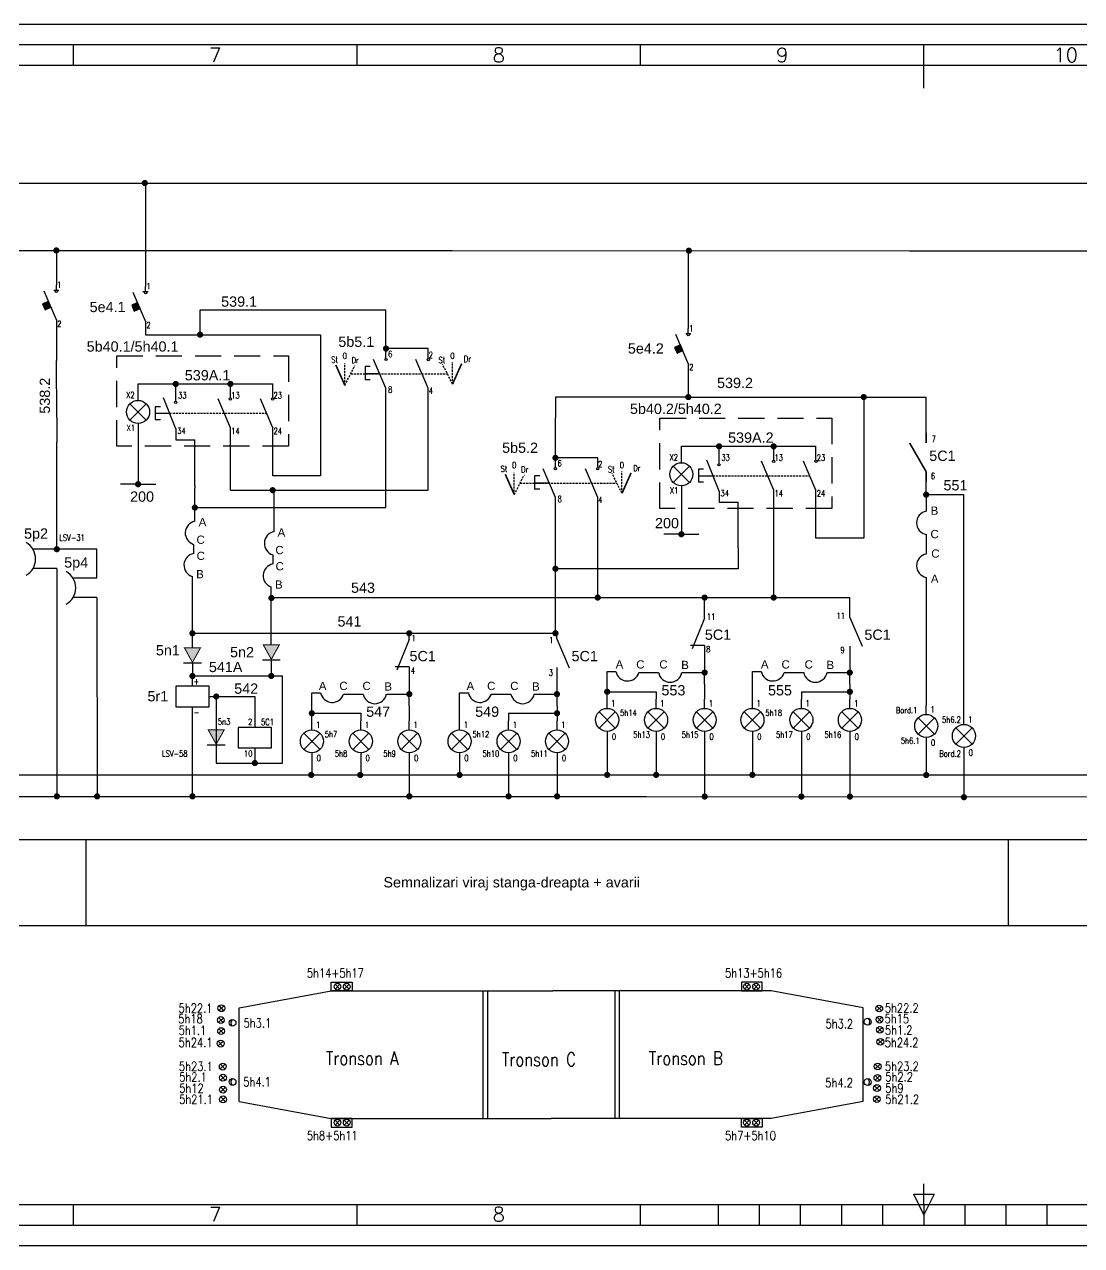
# Model space of a CAD drawing. Header units: millimetres. Extents: x 2747 to 4008, y 1465 to 1762.
# Drawn here: x 3158.7 to 3415.8, y 1465 to 1762 of the extents above; entities that cross this region are included whole.
import ezdxf
from ezdxf.enums import TextEntityAlignment as Align

# ---------------------------------------------------------------- set-up
doc = ezdxf.new("R2010")
doc.units = ezdxf.units.MM
doc.linetypes.add('DASHED', pattern=[0.75, 0.5, -0.25])
doc.linetypes.add('DASHED2', pattern=[9.525, 6.35, -3.175])
doc.styles.add('ISO', font='SIMPLEX.shx')
doc.styles.add('ROMANS', font='ROMANS.shx', dxfattribs={"width": 0.8})
doc.styles.get("Standard").update_dxf_attribs({"font": 'arial.ttf'})

# ---------------------------------------------------------------- blocks, each defined once
blk = doc.blocks.new('6a4')
at = {"color": 70}
for p, q in [((-837.34, 287), (-837.34, 292)), ((-768.39, 287), (-768.39, 292)), ((-699.45, 287), (-699.45, 292)), ((-630.5, 281.53), (-630.5, 292)), ((-630.5, 10), (-630.5, 15)), ((-630.5, 7.5), (-633, 12.5)), ((-633, 12.5), (-628, 12.5)), ((-628, 12.5), (-630.5, 7.5)), ((-837.34, 5), (-837.34, 10)), ((-768.39, 5), (-768.39, 10)), ((-699.45, 5), (-699.45, 10)), ((-680.5, 5), (-680.5, 10)), ((-670.5, 5), (-670.5, 10)), ((-660.5, 5), (-660.5, 10)), ((-650.5, 5), (-650.5, 10)), ((-640.5, 5), (-640.5, 10)), ((-630.5, 10), (-630.5, 5)), ((-620.5, 5), (-620.5, 10)), ((-610.5, 5), (-610.5, 10)), ((-600.5, 5), (-600.5, 10))]:
    blk.add_line(p, q, dxfattribs=at)
at = {"color": 240}
for points in [[(0, 0), (0, 297), (-1261, 297), (-1261, 0)], [(-5, 5), (-5, 292), (-1256, 292), (-1256, 5)]]:
    blk.add_lwpolyline(points, close=True, dxfattribs=at)
at = {"color": 70}
blk.add_lwpolyline([(-1251, 287), (-1251, 10), (-10, 10), (-10, 287)], close=True, dxfattribs=at)
at = {"color": 50, "style": 'ISO'}
for s, p in [('7', (-802.86, 289.59)), ('8', (-733.92, 289.59)), ('9', (-664.98, 289.59)), ('10', (-596.03, 289.59)), ('7', (-802.86, 7.59)), ('8', (-733.92, 7.59))]:
    blk.add_text(s, height=3.5, dxfattribs=at).set_placement(p, align=Align.MIDDLE)

msp = doc.modelspace()

# ---------------------------------------------------------------- linework, layer by layer
at = {"color": 240}
msp.add_line((3415.13, 1761.99), (3205.13, 1761.99), dxfattribs=at)
at = {"color": 1}
for p, q in [((3083.02, 1723.41), (3401.69, 1723.41)), ((3188.19, 1723.41), (3188.19, 1698.29)), ((3401.69, 1723.41), (3726.04, 1723.41)), ((3082.9, 1707.02), (3188.19, 1707.02)), ((3166.51, 1707.02), (3166.51, 1698.61)), ((3188.19, 1707.02), (3262.75, 1706.98)), ((3262.75, 1706.98), (3373.96, 1706.92)), ((3320.2, 1706.6), (3320.2, 1688.04)), ((3373.96, 1706.92), (3409.8, 1706.92)), ((3409.8, 1706.92), (3552.84, 1706.92)), ((3166.51, 1690.11), (3163.51, 1697.11)), ((3165.88, 1697.36), (3167.14, 1697.36)), ((3166.51, 1697.36), (3166.51, 1698.61)), ((3188.19, 1689.79), (3185.19, 1696.79)), ((3187.56, 1697.04), (3188.82, 1697.04)), ((3188.19, 1697.04), (3188.19, 1698.29)), ((3166.51, 1690.11), (3166.51, 1688.61)), ((3201.44, 1692.57), (3234.1, 1692.57)), ((3201.44, 1686.53), (3201.44, 1692.57)), ((3234.1, 1692.57), (3246.67, 1692.57)), ((3246.67, 1680.76), (3246.67, 1692.57)), ((3166.51, 1688.61), (3166.51, 1680.25)), ((3188.19, 1689.79), (3188.19, 1686.53)), ((3320.2, 1686.79), (3320.2, 1688.04)), ((3188.19, 1686.53), (3201.44, 1686.53)), ((3201.44, 1686.53), (3230.74, 1686.53)), ((3230.74, 1686.53), (3230.74, 1652.18)), ((3320.2, 1679.54), (3317.2, 1686.54)), ((3319.57, 1686.79), (3320.83, 1686.79)), ((3256.95, 1683.16), (3246.67, 1683.16)), ((3256.95, 1680.76), (3256.95, 1683.16)), ((3166.62, 1666.31), (3166.51, 1680.25)), ((3242.86, 1678.76), (3241.61, 1678.76)), ((3241.61, 1678.76), (3241.61, 1675.53)), ((3246.67, 1673.51), (3243.67, 1680.51)), ((3256.95, 1673.51), (3253.95, 1680.51)), ((3320.2, 1679.54), (3320.2, 1671.36)), ((3245.17, 1677.01), (3241.61, 1677.01)), ((3242.86, 1675.53), (3241.61, 1675.53)), ((3186.38, 1674.55), (3219.11, 1674.55)), ((3186.38, 1670.55), (3186.38, 1674.55)), ((3195.54, 1672.16), (3195.54, 1674.55)), ((3195.54, 1670.32), (3195.54, 1672.16)), ((3208.83, 1671.16), (3208.83, 1674.55)), ((3219.11, 1671.16), (3219.11, 1674.55)), ((3246.67, 1672.01), (3246.67, 1673.51)), ((3246.67, 1644.48), (3246.67, 1672.29)), ((3256.95, 1672.01), (3256.95, 1673.51)), ((3256.95, 1648.71), (3256.95, 1672.29)), ((3188.36, 1665.77), (3184.4, 1669.73)), ((3188.36, 1669.73), (3184.4, 1665.77)), ((3195.54, 1663.66), (3192.54, 1671.16)), ((3208.83, 1663.91), (3205.83, 1670.91)), ((3219.11, 1663.91), (3216.11, 1670.91)), ((3287.92, 1671.36), (3287.88, 1666.3)), ((3320.2, 1671.36), (3287.92, 1671.36)), ((3320.2, 1671.36), (3333.58, 1671.36)), ((3333.58, 1671.36), (3362.88, 1671.36)), ((3362.88, 1671.36), (3362.88, 1637.01)), ((3362.88, 1671.36), (3378.06, 1671.36)), ((3378.06, 1665.19), (3378.06, 1671.36)), ((3166.62, 1666.31), (3166.62, 1660.4)), ((3166.62, 1666.31), (3166.62, 1666.31)), ((3191.79, 1669.02), (3190.54, 1669.02)), ((3190.54, 1669.02), (3190.54, 1665.79)), ((3190.54, 1667.41), (3194.04, 1667.41)), ((3287.88, 1654.19), (3287.88, 1666.3)), ((3186.38, 1664.95), (3186.38, 1662.75)), ((3191.79, 1665.79), (3190.54, 1665.79)), ((3195.54, 1663.66), (3195.54, 1662.16)), ((3208.83, 1662.41), (3208.83, 1663.91)), ((3219.11, 1662.41), (3219.11, 1663.91)), ((3378.06, 1662.69), (3378.06, 1665.19)), ((3166.62, 1634.35), (3166.62, 1660.4)), ((3186.38, 1662.75), (3186.38, 1650.17)), ((3195.54, 1662.16), (3195.54, 1660.94)), ((3195.54, 1660.94), (3200.19, 1660.94)), ((3200.19, 1649.87), (3200.19, 1660.94)), ((3208.83, 1648.71), (3208.83, 1662.69)), ((3219.11, 1652.18), (3219.11, 1662.69)), ((3318.51, 1659.38), (3351.24, 1659.38)), ((3318.51, 1655.39), (3318.51, 1659.38)), ((3327.67, 1657), (3327.67, 1659.38)), ((3340.96, 1655.99), (3340.96, 1659.38)), ((3351.24, 1655.99), (3351.24, 1659.38)), ((3298.16, 1656.58), (3287.88, 1656.58)), ((3298.16, 1654.19), (3298.16, 1656.58)), ((3320.49, 1654.57), (3316.53, 1650.61)), ((3320.49, 1650.61), (3316.53, 1654.57)), ((3327.67, 1648.5), (3324.67, 1656)), ((3327.67, 1655.16), (3327.67, 1657)), ((3340.96, 1648.74), (3337.96, 1655.74)), ((3351.24, 1648.74), (3348.24, 1655.74)), ((3230.74, 1652.18), (3219.11, 1652.18)), ((3284.07, 1652.18), (3282.82, 1652.18)), ((3282.82, 1652.18), (3282.82, 1648.96)), ((3287.88, 1646.94), (3284.88, 1653.94)), ((3298.16, 1646.94), (3295.16, 1653.94)), ((3323.93, 1653.85), (3322.68, 1653.85)), ((3322.68, 1653.85), (3322.68, 1650.63)), ((3322.68, 1652.24), (3326.18, 1652.24)), ((3186.38, 1650.17), (3182.1, 1650.17)), ((3186.38, 1650.17), (3190.66, 1650.17)), ((3200.19, 1649.87), (3200.19, 1649.18)), ((3200.19, 1641.14), (3200.19, 1649.18)), ((3208.83, 1648.71), (3256.95, 1648.71)), ((3219.11, 1648.71), (3219.48, 1648.71)), ((3219.43, 1648.52), (3219.43, 1638.59)), ((3286.38, 1650.44), (3282.82, 1650.44)), ((3284.07, 1648.96), (3282.82, 1648.96)), ((3318.51, 1649.79), (3318.51, 1647.59)), ((3323.93, 1650.63), (3322.68, 1650.63)), ((3327.67, 1648.5), (3327.67, 1647)), ((3340.96, 1647.24), (3340.96, 1648.74)), ((3351.24, 1647.24), (3351.24, 1648.74)), ((3378.06, 1648.19), (3378.06, 1650.69)), ((3287.88, 1645.44), (3287.88, 1646.94)), ((3287.88, 1613.92), (3287.88, 1645.44)), ((3298.16, 1645.44), (3298.16, 1646.94)), ((3298.16, 1622.59), (3298.16, 1646.02)), ((3318.51, 1647.59), (3318.51, 1637.62)), ((3327.67, 1647), (3327.67, 1645.77)), ((3327.67, 1645.77), (3332.32, 1645.77)), ((3332.32, 1634.7), (3332.32, 1645.77)), ((3340.96, 1622.59), (3340.96, 1647.53)), ((3351.24, 1637.01), (3351.24, 1647.52)), ((3378.06, 1648.19), (3378.06, 1643.61)), ((3378.06, 1647.63), (3387.23, 1647.63)), ((3387.23, 1597.6), (3387.23, 1647.63)), ((3200.19, 1644.48), (3246.67, 1644.48)), ((3318.51, 1637.99), (3314.23, 1638)), ((3318.51, 1637.99), (3322.79, 1638)), ((3362.88, 1637.01), (3351.24, 1637.01)), ((3378.06, 1637.94), (3378.06, 1633.19)), ((3166.62, 1634.35), (3160.83, 1634.35)), ((3176.38, 1634.35), (3166.24, 1634.35)), ((3176.38, 1627.31), (3176.38, 1634.35)), ((3199.88, 1635.54), (3199.88, 1633.3)), ((3332.32, 1634.7), (3332.32, 1629.6)), ((3219.13, 1632.99), (3219.13, 1630.75)), ((3166.62, 1629.64), (3160.83, 1629.64)), ((3166.62, 1629.64), (3166.63, 1574.25)), ((3199.59, 1610.42), (3199.59, 1627.7)), ((3332.32, 1629.6), (3287.88, 1629.6)), ((3176.38, 1627.31), (3170.6, 1627.31)), ((3218.78, 1611.15), (3218.78, 1625.17)), ((3378.06, 1627.51), (3378.06, 1596.38)), ((3176.38, 1622.59), (3170.6, 1622.59)), ((3176.38, 1622.59), (3176.4, 1574.25)), ((3219.17, 1622.59), (3359.48, 1622.59)), ((3324.16, 1617.62), (3324.16, 1622.59)), ((3359.48, 1619.13), (3359.48, 1622.59)), ((3359.48, 1617.75), (3359.48, 1619.13)), ((3324.16, 1617.62), (3321.16, 1610.12)), ((3359.48, 1617.75), (3362.48, 1610.75)), ((3199.59, 1613.9), (3229.62, 1613.9)), ((3229.62, 1613.9), (3288.26, 1613.9)), ((3252.34, 1612.4), (3252.34, 1613.9)), ((3288.26, 1612.54), (3288.26, 1613.92)), ((3252.34, 1612.4), (3249.34, 1604.9)), ((3288.26, 1612.54), (3291.26, 1605.54)), ((3324.16, 1610.96), (3324.16, 1604.35)), ((3359.48, 1610.77), (3359.48, 1604.35)), ((3218.78, 1607.48), (3218.78, 1603.53)), ((3199.59, 1606.75), (3199.59, 1603.53)), ((3252.34, 1605.74), (3252.34, 1599.13)), ((3288.26, 1605.55), (3288.26, 1599.13)), ((3300.46, 1604.65), (3302.6, 1604.65)), ((3300.46, 1601.51), (3300.46, 1604.65)), ((3308.19, 1604.35), (3312.95, 1604.35)), ((3318.62, 1604.35), (3324.16, 1604.35)), ((3324.17, 1601.51), (3324.17, 1604.35)), ((3335.79, 1601.51), (3335.79, 1604.65)), ((3335.79, 1604.65), (3337.93, 1604.65)), ((3343.52, 1604.35), (3348.27, 1604.35)), ((3353.95, 1604.35), (3359.48, 1604.35)), ((3359.49, 1601.51), (3359.49, 1604.35)), ((3199.59, 1603.53), (3221.49, 1603.53)), ((3199.59, 1601.03), (3199.59, 1603.53)), ((3221.49, 1582.34), (3221.49, 1603.53)), ((3300.46, 1597.85), (3300.46, 1601.51)), ((3324.17, 1601.51), (3324.17, 1597.85)), ((3335.79, 1597.85), (3335.79, 1601.51)), ((3359.49, 1601.51), (3359.49, 1597.85)), ((3203.64, 1598.53), (3214.77, 1598.53)), ((3205.37, 1598.53), (3205.38, 1582.34)), ((3214.77, 1598.53), (3214.77, 1591.03)), ((3228.64, 1596.29), (3228.64, 1599.44)), ((3228.64, 1599.44), (3230.77, 1599.44)), ((3236.37, 1599.13), (3241.12, 1599.13)), ((3246.79, 1599.13), (3252.34, 1599.13)), ((3252.34, 1596.29), (3252.34, 1599.13)), ((3264.57, 1596.29), (3264.57, 1599.44)), ((3264.57, 1599.44), (3266.71, 1599.44)), ((3272.3, 1599.13), (3277.05, 1599.13)), ((3282.73, 1599.13), (3288.27, 1599.13)), ((3288.27, 1596.29), (3288.27, 1599.13)), ((3300.46, 1599.68), (3312.37, 1599.68)), ((3312.37, 1599.68), (3312.37, 1597.85)), ((3347.7, 1599.68), (3359.49, 1599.68)), ((3347.7, 1599.68), (3347.7, 1597.85)), ((3199.59, 1573.9), (3199.59, 1596.03)), ((3228.64, 1592.63), (3228.64, 1596.29)), ((3252.34, 1596.29), (3252.34, 1592.63)), ((3264.57, 1592.63), (3264.57, 1596.29)), ((3288.27, 1596.29), (3288.27, 1592.63)), ((3300.46, 1595.65), (3300.46, 1597.85)), ((3312.37, 1595.65), (3312.37, 1597.85)), ((3324.17, 1595.65), (3324.17, 1597.85)), ((3335.79, 1595.65), (3335.79, 1597.85)), ((3347.7, 1595.65), (3347.7, 1597.85)), ((3359.49, 1595.65), (3359.49, 1597.85)), ((3378.06, 1594.18), (3378.06, 1596.38)), ((3387.23, 1593.94), (3387.23, 1597.6)), ((3228.64, 1594.46), (3240.55, 1594.46)), ((3228.64, 1590.43), (3228.64, 1592.63)), ((3240.55, 1594.46), (3240.55, 1592.63)), ((3240.55, 1590.43), (3240.55, 1592.63)), ((3252.34, 1590.43), (3252.34, 1592.63)), ((3264.57, 1590.43), (3264.57, 1592.63)), ((3276.48, 1594.46), (3276.48, 1592.63)), ((3276.48, 1594.46), (3288.27, 1594.46)), ((3276.48, 1590.43), (3276.48, 1592.63)), ((3288.27, 1590.43), (3288.27, 1592.63)), ((3302.44, 1594.83), (3298.48, 1590.87)), ((3302.44, 1590.87), (3298.48, 1594.83)), ((3314.35, 1590.87), (3310.39, 1594.83)), ((3314.35, 1594.83), (3310.39, 1590.87)), ((3326.15, 1594.83), (3322.19, 1590.87)), ((3326.15, 1590.87), (3322.19, 1594.83)), ((3337.77, 1590.87), (3333.81, 1594.83)), ((3337.77, 1594.83), (3333.81, 1590.87)), ((3349.68, 1594.83), (3345.72, 1590.87)), ((3349.68, 1590.87), (3345.72, 1594.83)), ((3361.47, 1590.87), (3357.51, 1594.83)), ((3361.47, 1594.83), (3357.51, 1590.87)), ((3380.04, 1593.36), (3376.08, 1589.4)), ((3380.04, 1589.4), (3376.08, 1593.36)), ((3387.23, 1591.74), (3387.23, 1593.94)), ((3230.62, 1585.65), (3226.66, 1589.61)), ((3230.62, 1589.61), (3226.66, 1585.65)), ((3242.53, 1589.61), (3238.57, 1585.65)), ((3242.53, 1585.65), (3238.57, 1589.61)), ((3254.32, 1585.65), (3250.36, 1589.61)), ((3254.32, 1589.61), (3250.36, 1585.65)), ((3266.55, 1589.61), (3262.59, 1585.65)), ((3266.55, 1585.65), (3262.59, 1589.61)), ((3278.46, 1585.65), (3274.5, 1589.61)), ((3278.46, 1589.61), (3274.5, 1585.65)), ((3290.25, 1589.61), (3286.29, 1585.65)), ((3290.25, 1585.65), (3286.29, 1589.61)), ((3300.46, 1590.05), (3300.46, 1579.47)), ((3312.37, 1590.05), (3312.37, 1579.47)), ((3324.17, 1590.05), (3324.17, 1574.21)), ((3335.79, 1590.05), (3335.79, 1579.47)), ((3347.7, 1590.05), (3347.7, 1574.19)), ((3359.49, 1590.05), (3359.49, 1574.18)), ((3389.21, 1590.92), (3385.25, 1586.96)), ((3389.21, 1586.96), (3385.25, 1590.92)), ((3214.77, 1586.03), (3214.77, 1582.34)), ((3378.06, 1588.58), (3378.06, 1579.42)), ((3387.23, 1586.14), (3387.23, 1581.7)), ((3228.64, 1584.83), (3228.64, 1579.46)), ((3240.55, 1584.83), (3240.55, 1579.46)), ((3252.34, 1584.83), (3252.34, 1574.25)), ((3264.57, 1584.83), (3264.57, 1579.46)), ((3276.48, 1584.83), (3276.48, 1574.25)), ((3288.27, 1584.83), (3288.27, 1574.25)), ((3205.38, 1582.34), (3214.77, 1582.34)), ((3214.77, 1582.34), (3221.49, 1582.34)), ((3387.23, 1581.7), (3387.23, 1574.04)), ((3114.62, 1579.46), (3161.61, 1579.46)), ((3161.61, 1579.46), (3264.57, 1579.46)), ((3264.19, 1579.46), (3311.46, 1579.47)), ((3311.46, 1579.47), (3371.48, 1579.47)), ((3371.48, 1579.47), (3413.5, 1579.47)), ((3413.5, 1579.47), (3492.67, 1579.48)), ((3075.91, 1574.25), (3194.95, 1574.25)), ((3176.77, 1574.25), (3288.78, 1574.25)), ((3287.9, 1574.25), (3310.03, 1574.23)), ((3310.03, 1574.23), (3724.14, 1573.79)), ((2788.14, 1563.73), (3775.1, 1563.73)), ((3173.69, 1563.73), (3173.69, 1542.87)), ((3398.01, 1563.73), (3398.01, 1542.88)), ((3035.2, 1542.87), (3775.1, 1542.87))]:
    msp.add_line(p, q, dxfattribs=at)
at = {"color": 1, "linetype": 'DASHED2'}
for p, q in [((3181.17, 1681.41), (3222.98, 1681.41)), ((3181.17, 1659.41), (3181.17, 1681.41)), ((3222.98, 1681.41), (3222.98, 1659.41)), ((3313.3, 1666.25), (3355.12, 1666.25)), ((3313.3, 1644.24), (3313.3, 1666.25)), ((3355.12, 1666.25), (3355.12, 1644.24)), ((3222.98, 1659.41), (3181.17, 1659.41)), ((3355.12, 1644.24), (3313.3, 1644.24))]:
    msp.add_line(p, q, dxfattribs=at)
at = {"color": 1, "linetype": 'DASHED'}
for p, q in [((3236.67, 1674.21), (3236.67, 1679.51)), ((3236.67, 1674.21), (3239.11, 1679.05)), ((3262.86, 1674.53), (3260.42, 1679.37)), ((3262.86, 1674.53), (3262.86, 1679.82)), ((3238.08, 1677.01), (3261.61, 1677.01)), ((3194.04, 1667.41), (3217.61, 1667.41)), ((3277.88, 1647.64), (3277.88, 1652.93)), ((3277.88, 1647.64), (3280.32, 1652.48)), ((3304.07, 1647.96), (3301.63, 1652.8)), ((3304.07, 1647.96), (3304.07, 1653.25)), ((3326.18, 1652.24), (3349.74, 1652.24)), ((3279.29, 1650.44), (3302.82, 1650.44))]:
    msp.add_line(p, q, dxfattribs=at)
at = {"color": 2}
for p, q in [((3210.98, 1522.82), (3233.37, 1526.96)), ((3233.37, 1526.96), (3287.22, 1526.96)), ((3235.46, 1528.55), (3234.29, 1527.38)), ((3234.29, 1528.55), (3235.46, 1527.38)), ((3236.53, 1528.55), (3237.7, 1527.38)), ((3237.7, 1528.55), (3236.53, 1527.38)), ((3270.26, 1526.96), (3270.26, 1495.89)), ((3271.36, 1526.96), (3271.36, 1495.89)), ((3340.31, 1526.96), (3287.22, 1526.96)), ((3302.32, 1526.96), (3302.32, 1495.89)), ((3303.42, 1526.96), (3303.42, 1495.89)), ((3333.85, 1528.55), (3335.02, 1527.38)), ((3335.02, 1528.55), (3333.85, 1527.38)), ((3337.26, 1528.55), (3336.1, 1527.38)), ((3336.1, 1528.55), (3337.26, 1527.38)), ((3362.7, 1522.82), (3340.31, 1526.96)), ((3207.22, 1523.29), (3206.03, 1522.15)), ((3206.06, 1523.32), (3207.19, 1522.12)), ((3210.98, 1500.03), (3210.98, 1522.82)), ((3362.7, 1500.03), (3362.7, 1522.82)), ((3367.23, 1523.23), (3366.06, 1522.06)), ((3366.06, 1523.23), (3367.23, 1522.06)), ((3207.11, 1520.42), (3205.92, 1519.28)), ((3205.94, 1520.45), (3207.08, 1519.25)), ((3207.17, 1517.71), (3205.97, 1516.58)), ((3206, 1517.74), (3207.14, 1516.55)), ((3366.1, 1520.53), (3367.27, 1519.36)), ((3367.27, 1520.53), (3366.1, 1519.36)), ((3367.36, 1518.05), (3366.19, 1516.88)), ((3366.19, 1518.05), (3367.36, 1516.88)), ((3205.88, 1514.71), (3207.02, 1513.51)), ((3366.33, 1515.12), (3367.49, 1513.96)), ((3367.49, 1515.12), (3366.33, 1513.96)), ((3207.05, 1514.68), (3205.85, 1513.54)), ((3206.37, 1507.94), (3207.56, 1509.08)), ((3207.54, 1507.91), (3206.4, 1509.1)), ((3366.84, 1507.95), (3365.67, 1509.12)), ((3365.67, 1507.95), (3366.84, 1509.12)), ((3206.42, 1505.25), (3207.61, 1506.39)), ((3207.59, 1505.22), (3206.45, 1506.41)), ((3365.6, 1505.18), (3366.77, 1506.35)), ((3366.77, 1505.18), (3365.61, 1506.35)), ((3206.44, 1502.34), (3207.63, 1503.48)), ((3207.61, 1502.32), (3206.47, 1503.51)), ((3366.68, 1502.71), (3365.51, 1503.87)), ((3365.51, 1502.71), (3366.68, 1503.87)), ((3206.44, 1499.98), (3207.63, 1501.12)), ((3207.61, 1499.95), (3206.47, 1501.14)), ((3210.98, 1500.03), (3233.37, 1495.89)), ((3362.7, 1500.03), (3340.31, 1495.89)), ((3365.46, 1500), (3366.63, 1501.17)), ((3366.63, 1500), (3365.47, 1501.17)), ((3233.37, 1495.89), (3286.84, 1495.89)), ((3234.29, 1494.31), (3235.46, 1495.48)), ((3235.46, 1494.31), (3234.29, 1495.48)), ((3237.7, 1494.31), (3236.53, 1495.48)), ((3236.53, 1494.31), (3237.7, 1495.48)), ((3340.31, 1495.89), (3286.84, 1495.89)), ((3335.02, 1494.31), (3333.85, 1495.48)), ((3333.85, 1494.31), (3335.02, 1495.48)), ((3336.1, 1494.31), (3337.26, 1495.48)), ((3337.26, 1494.31), (3336.1, 1495.48))]:
    msp.add_line(p, q, dxfattribs=at)
at = {"color": 1, "const_width": 0.75}
for points in [[(3187.63, 1723.41, 1), (3188.38, 1723.41, 1)], [(3166.13, 1707.02, 1), (3166.88, 1707.02, 1)], [(3319.96, 1706.95, 1), (3320.71, 1706.95, 1)], [(3201.07, 1686.53, 1), (3201.82, 1686.53, 1)], [(3246.29, 1683.16, 1), (3247.04, 1683.16, 1)], [(3195.17, 1674.55, 1), (3195.92, 1674.55, 1)], [(3208.45, 1674.55, 1), (3209.2, 1674.55, 1)], [(3319.83, 1671.36, 1), (3320.58, 1671.36, 1)], [(3362.5, 1671.36, 1), (3363.25, 1671.36, 1)], [(3287.51, 1656.58, 1), (3288.26, 1656.58, 1)], [(3327.3, 1659.38, 1), (3328.05, 1659.38, 1)], [(3340.58, 1659.38, 1), (3341.33, 1659.38, 1)], [(3186, 1650.17, 1), (3186.75, 1650.17, 1)], [(3218.73, 1648.71, 1), (3219.48, 1648.71, 1)], [(3377.68, 1647.63, 1), (3378.43, 1647.63, 1)], [(3199.81, 1644.48, 1), (3200.56, 1644.48, 1)], [(3318.13, 1637.99, 1), (3318.88, 1637.99, 1)], [(3166.24, 1634.35, 1), (3166.99, 1634.35, 1)], [(3287.51, 1629.6, 1), (3288.26, 1629.6, 1)], [(3218.44, 1622.48, 1), (3219.19, 1622.48, 1)], [(3297.79, 1622.59, 1), (3298.54, 1622.59, 1)], [(3323.79, 1622.59, 1), (3324.54, 1622.59, 1)], [(3340.58, 1622.59, 1), (3341.33, 1622.59, 1)], [(3199.21, 1613.9, 1), (3199.96, 1613.9, 1)], [(3251.96, 1613.9, 1), (3252.71, 1613.9, 1)], [(3287.51, 1613.92, 1), (3288.26, 1613.92, 1)], [(3199.22, 1603.53, 1), (3199.97, 1603.53, 1)], [(3218.4, 1603.53, 1), (3219.15, 1603.53, 1)], [(3323.79, 1604.35, 1), (3324.54, 1604.35, 1)], [(3359.1, 1604.35, 1), (3359.85, 1604.35, 1)], [(3205, 1598.53, 1), (3205.75, 1598.53, 1)], [(3251.97, 1599.13, 1), (3252.72, 1599.13, 1)], [(3287.88, 1599.13, 1), (3288.63, 1599.13, 1)], [(3300.09, 1599.68, 1), (3300.84, 1599.68, 1)], [(3359.12, 1599.68, 1), (3359.87, 1599.68, 1)], [(3228.26, 1594.46, 1), (3229.01, 1594.46, 1)], [(3287.9, 1594.46, 1), (3288.65, 1594.46, 1)], [(3214.4, 1582.34, 1), (3215.15, 1582.34, 1)], [(3228.11, 1579.46, 1), (3228.86, 1579.46, 1)], [(3240.02, 1579.46, 1), (3240.77, 1579.46, 1)], [(3264.19, 1579.46, 1), (3264.94, 1579.46, 1)], [(3300.09, 1579.47, 1), (3300.84, 1579.47, 1)], [(3312, 1579.47, 1), (3312.75, 1579.47, 1)], [(3335.41, 1579.47, 1), (3336.16, 1579.47, 1)], [(3377.68, 1579.42, 1), (3378.43, 1579.42, 1)], [(3166.26, 1574.25, 1), (3167.01, 1574.25, 1)], [(3176.02, 1574.25, 1), (3176.77, 1574.25, 1)], [(3199.22, 1574.25, 1), (3199.97, 1574.25, 1)], [(3251.97, 1574.25, 1), (3252.72, 1574.25, 1)], [(3276.1, 1574.25, 1), (3276.85, 1574.25, 1)], [(3287.9, 1574.25, 1), (3288.65, 1574.25, 1)], [(3323.79, 1574.21, 1), (3324.54, 1574.21, 1)], [(3347.32, 1574.19, 1), (3348.07, 1574.19, 1)], [(3359.12, 1574.19, 1), (3359.87, 1574.19, 1)], [(3386.85, 1574.04, 1), (3387.6, 1574.04, 1)]]:
    msp.add_lwpolyline(points, format="xyb", close=True, dxfattribs=at)
at = {"color": 1, "flags": 128}
for points in [[(3165.19, 1693.22), (3164.56, 1694.64), (3163.14, 1694), (3163.77, 1692.59)], [(3186.87, 1692.9), (3186.24, 1694.32), (3184.83, 1693.69), (3185.46, 1692.27)], [(3318.89, 1682.65), (3318.26, 1684.07), (3316.84, 1683.44), (3317.47, 1682.02)], [(3203.64, 1596.03), (3203.64, 1601.03), (3195.54, 1601.03), (3195.54, 1596.03)], [(3218.82, 1586.03), (3218.82, 1591.03), (3210.72, 1591.03), (3210.72, 1586.03)]]:
    msp.add_lwpolyline(points, close=True, dxfattribs=at)
at = {"color": 1, "const_width": 0.4, "flags": 128}
for points in [[(3236.67, 1674.21), (3234.47, 1679.16)], [(3262.86, 1674.53), (3265.07, 1679.48)], [(3378.06, 1653.19), (3374.02, 1660.19)], [(3277.88, 1647.64), (3275.68, 1652.59)], [(3304.07, 1647.96), (3306.28, 1652.91)]]:
    msp.add_lwpolyline(points, dxfattribs=at)
at = {"color": 1, "const_width": 0.4}
for points in [[(3378.06, 1660.19), (3378.06, 1662.69)], [(3378.06, 1650.69), (3378.06, 1653.19)]]:
    msp.add_lwpolyline(points, dxfattribs=at)
at = {"color": 1, "const_width": 0.24, "flags": 128}
for points in [[(3199.59, 1606.85), (3201.56, 1610.38), (3197.63, 1610.38)], [(3218.78, 1607.58), (3220.74, 1611.11), (3216.82, 1611.11)], [(3205.38, 1586.93), (3207.34, 1590.46), (3203.42, 1590.46)]]:
    msp.add_lwpolyline(points, close=True, dxfattribs=at)
at = {"color": 1, "flags": 128}
for points in [[(3324.16, 1610.96), (3320.75, 1610.96)], [(3220.94, 1607.36), (3216.61, 1607.36)], [(3201.76, 1606.63), (3197.43, 1606.63)], [(3252.34, 1605.74), (3248.92, 1605.74)], [(3207.54, 1586.7), (3203.21, 1586.7)]]:
    msp.add_lwpolyline(points, dxfattribs=at)
at = {"color": 2, "flags": 128}
for points in [[(3233.37, 1526.96), (3233.37, 1529.04), (3238.44, 1529.04), (3238.44, 1526.96)], [(3338.19, 1526.96), (3338.19, 1529.04), (3333.11, 1529.04), (3333.11, 1526.96)], [(3233.37, 1495.89), (3233.37, 1493.81), (3238.44, 1493.81), (3238.44, 1495.89)], [(3338.19, 1495.89), (3338.19, 1493.81), (3333.11, 1493.81), (3333.11, 1495.89)]]:
    msp.add_lwpolyline(points, close=True, dxfattribs=at)
at = {"color": 1}
for centre, radius in [((3166.51, 1697.09), 0.273), ((3188.19, 1696.77), 0.273), ((3320.2, 1686.52), 0.273), ((3246.67, 1680.49), 0.273), ((3256.95, 1680.48), 0.273), ((3186.38, 1667.75), 2.8), ((3195.54, 1670.05), 0.273), ((3208.83, 1670.89), 0.273), ((3219.11, 1670.88), 0.273), ((3318.51, 1652.59), 2.8), ((3327.67, 1654.88), 0.273), ((3340.96, 1655.72), 0.273), ((3351.24, 1655.72), 0.273), ((3287.88, 1653.92), 0.273), ((3298.16, 1653.91), 0.273), ((3300.46, 1592.85), 2.8), ((3312.37, 1592.85), 2.8), ((3324.17, 1592.85), 2.8), ((3335.79, 1592.85), 2.8), ((3347.7, 1592.85), 2.8), ((3359.49, 1592.85), 2.8), ((3378.06, 1591.38), 2.8), ((3228.64, 1587.63), 2.8), ((3240.55, 1587.63), 2.8), ((3252.34, 1587.63), 2.8), ((3264.57, 1587.63), 2.8), ((3276.48, 1587.63), 2.8), ((3288.27, 1587.63), 2.8), ((3387.23, 1588.94), 2.8)]:
    msp.add_circle(centre, radius, dxfattribs=at)
at = {"color": 2}
for centre in [(3234.87, 1527.96), (3237.12, 1527.96), (3334.44, 1527.96), (3336.68, 1527.96), (3206.51, 1519.85), (3206.63, 1522.72), (3366.64, 1522.65), (3366.69, 1519.94), (3206.57, 1517.15), (3209.36, 1519.17), (3363.83, 1519.44), (3366.78, 1517.47), (3206.45, 1514.11), (3366.91, 1514.54), (3206.97, 1508.51), (3366.26, 1508.54), (3207.02, 1505.82), (3366.19, 1505.77), (3207.04, 1502.91), (3209.36, 1504.79), (3363.83, 1504.77), (3366.1, 1503.29), (3207.04, 1500.55), (3366.05, 1500.59), (3234.87, 1494.89), (3237.12, 1494.89), (3334.44, 1494.89), (3336.68, 1494.89)]:
    msp.add_circle(centre, 0.825, dxfattribs=at)
at = {"color": 1}
for centre, radius, start, end in [((3378.6, 1640.77), 2.89, 100.7661, 259.2339), ((3200.73, 1638.3), 2.89, 100.7661, 252.9682), ((3219.97, 1635.76), 2.89, 100.7661, 252.9682), ((3156.84, 1631.99), 4.6, 300.0339, 59.9661), ((3200.42, 1630.46), 2.89, 100.7661, 253.3793), ((3219.67, 1627.92), 2.89, 100.7661, 252.0743), ((3378.6, 1630.35), 2.89, 100.7661, 259.2339), ((3166.6, 1624.95), 4.6, 300.0339, 59.9661), ((3305.43, 1605.19), 2.89, 190.7661, 342.9682), ((3315.78, 1604.89), 2.89, 190.7661, 349.2339), ((3340.76, 1605.19), 2.89, 190.7661, 342.9682), ((3351.11, 1604.89), 2.89, 190.7661, 349.2339), ((3233.61, 1599.98), 2.89, 190.7661, 342.9682), ((3243.96, 1599.67), 2.89, 190.7661, 349.2339), ((3269.54, 1599.98), 2.89, 190.7661, 342.9682), ((3279.89, 1599.67), 2.89, 190.7661, 349.2339)]:
    msp.add_arc(centre, radius, start, end, dxfattribs=at)
at = {"color": 2}
for centre, start, end in [((3210.29, 1519.15), 141.931, 215.8737), ((3362.97, 1519.41), 324.1263, 38.069), ((3210.29, 1504.77), 141.931, 215.8737), ((3362.9, 1504.75), 324.1263, 38.069)]:
    msp.add_arc(centre, 1.35, start, end, dxfattribs=at)
at = {"color": 1}
for points in [[(3163.77, 1692.59), (3163.14, 1694), (3165.19, 1693.22), (3164.56, 1694.64)], [(3185.46, 1692.27), (3184.83, 1693.69), (3186.87, 1692.9), (3186.24, 1694.32)], [(3317.47, 1682.02), (3316.84, 1683.44), (3318.89, 1682.65), (3318.26, 1684.07)], [(3199.6, 1606.84), (3197.68, 1610.36), (3201.5, 1610.38)], [(3218.79, 1607.57), (3216.86, 1611.09), (3220.69, 1611.12)], [(3205.39, 1586.92), (3203.46, 1590.44), (3207.29, 1590.46)]]:
    msp.add_solid(points, dxfattribs=at)

# ---------------------------------------------------------------- block references
msp.add_blockref('6a4', (4008.01, 1464.99), dxfattribs=at)

# ---------------------------------------------------------------- texts
for s, height, p in [('5e4.1', 2.5, (3174.59, 1692.02)), ('539.1', 2.5, (3206.58, 1693.33)), ('5b40.1/5h40.1', 2.5, (3173.87, 1682.41)), ('5b5.1', 2.5, (3235.07, 1683.56)), ('5e4.2', 2.5, (3305.5, 1681.93)), ('539A.1', 2.5, (3197.74, 1675.42)), ('539.2', 2.5, (3327.18, 1673.55)), ('5b40.2/5h40.2', 2.5, (3306, 1667.25)), ('5b5.2', 2.5, (3274.91, 1657.79)), ('539A.2', 2.5, (3329.87, 1660.25)), ('5C1', 2.5, (3378.8, 1655.83)), ('200', 2.5, (3184.43, 1645.91)), ('551', 2.5, (3382.26, 1648.66)), ('B', 2, (3379.13, 1642.73)), ('5p2', 2.5, (3158.65, 1636.92)), ('A', 2, (3201.12, 1639.95)), ('200', 2.5, (3312.1, 1639.45)), ('C', 2, (3200.59, 1635.67)), ('A', 2, (3220.31, 1637.42)), ('C', 2, (3379.09, 1637.04)), ('C', 2, (3200.62, 1631.74)), ('C', 2, (3219.77, 1633.15)), ('C', 2, (3379.29, 1632.3)), ('5p4', 2.5, (3168.41, 1629.88)), ('C', 2, (3219.81, 1629.21)), ('B', 2, (3200.5, 1627.29)), ('A', 2, (3379.19, 1626.18)), ('B', 2, (3219.68, 1624.76)), ('543', 2.5, (3238.16, 1623.74)), ('541', 2.5, (3234.88, 1615.54)), ('5C1', 2.5, (3324.22, 1612.32)), ('5C1', 2.5, (3363.02, 1612.32)), ('5n1', 2.5, (3190.71, 1608.53)), ('5n2', 2.5, (3208.75, 1608.07)), ('541A', 2.5, (3203.6, 1604.46)), ('5C1', 2.5, (3252.39, 1607.11)), ('5C1', 2.5, (3291.8, 1607.11)), ('A', 2, (3302.52, 1605.34)), ('C', 2, (3307.53, 1605.34)), ('C', 2, (3313.15, 1605.34)), ('B', 2, (3318.47, 1605.21)), ('A', 2, (3337.85, 1605.34)), ('C', 2, (3342.86, 1605.34)), ('C', 2, (3348.48, 1605.34)), ('B', 2, (3353.8, 1605.21)), ('542', 2.5, (3209.76, 1599.2)), ('A', 2, (3230.33, 1600.1)), ('C', 2, (3235.33, 1600.1)), ('C', 2, (3240.95, 1600.1)), ('B', 2, (3246.27, 1599.97)), ('A', 2, (3266.26, 1600.1)), ('C', 2, (3271.26, 1600.1)), ('C', 2, (3276.88, 1600.1)), ('B', 2, (3282.2, 1599.97)), ('553', 2.5, (3313.67, 1598.8)), ('555', 2.5, (3339.58, 1598.8)), ('5r1', 2.5, (3188.67, 1597.34)), ('547', 2.5, (3241.85, 1593.59)), ('549', 2.5, (3268.36, 1593.59)), (' Semnalizari viraj stanga-dreapta + avarii', 2.5, (3245.08, 1552.1))]:
    msp.add_text(s, height=height, dxfattribs=at).set_placement(p)
at = {"color": 1, "style": 'ROMANS', "width": 0.8}
for s, p in [('St', (3233.34, 1679.72)), ('0', (3236.13, 1680.63)), ('Dr', (3238.32, 1679.59)), ('St', (3259.43, 1679.62)), ('0', (3262.32, 1680.63)), ('Dr', (3265.59, 1679.88)), ('X2', (3183.48, 1671.11)), ('X1', (3183.57, 1663.11)), ('7', (3379.4, 1660.42)), ('X2', (3315.62, 1655.94)), ('St', (3274.55, 1653.15)), ('0', (3277.34, 1654.06)), ('Dr', (3279.53, 1653.01)), ('St', (3300.64, 1653.05)), ('0', (3303.53, 1654.06)), ('Dr', (3306.8, 1653.31)), ('6', (3379.19, 1651.41)), ('X1', (3315.7, 1647.94)), ('LSV-31', (3167.2, 1636.41)), ('11', (3324.69, 1617.19)), ('11', (3356.24, 1617.4)), ('1', (3252.86, 1611.97)), ('1', (3286.39, 1611.5)), ('8', (3324.53, 1609.29)), ('9', (3357.2, 1609.07)), ('4', (3252.71, 1604.08)), ('3', (3286.24, 1603.6)), ('1', (3301.47, 1596.11)), ('5h14', (3303.61, 1593.82)), ('1', (3313.38, 1596.11)), ('1', (3325.18, 1596.11)), ('1', (3336.8, 1596.11)), ('5h18', (3338.94, 1593.82)), ('1', (3348.71, 1596.11)), ('1', (3360.5, 1596.11)), ('Bord.1', (3370.67, 1594.46)), ('1', (3379.07, 1594.65)), ('5n3', (3205.77, 1591.65)), ('2', (3213.12, 1591.61)), ('5C1', (3216.28, 1591.57)), ('1', (3229.65, 1590.9)), ('1', (3241.56, 1590.9)), ('1', (3253.35, 1590.9)), ('1', (3265.58, 1590.9)), ('1', (3277.49, 1590.9)), ('1', (3289.28, 1590.9)), ('5h6.2', (3381.91, 1592.13)), ('1', (3388.24, 1592.2)), ('5h7', (3231.79, 1588.61)), ('5h12', (3267.72, 1588.61)), ('0', (3301.62, 1588.03)), ('5h13', (3306.81, 1588.49)), ('0', (3313.53, 1588.03)), ('5h15', (3318.61, 1588.49)), ('0', (3325.33, 1588.03)), ('0', (3336.95, 1588.03)), ('5h17', (3341.53, 1588.49)), ('0', (3348.86, 1588.03)), ('5h16', (3353.33, 1588.49)), ('0', (3360.66, 1588.03)), ('5h6.1', (3371.89, 1587.02)), ('0', (3379.22, 1586.56)), ('LSV-58', (3192.18, 1583.9)), ('10', (3212.12, 1583.91)), ('0', (3229.8, 1582.81)), ('5h8', (3234.23, 1583.88)), ('0', (3241.71, 1582.81)), ('5h9', (3246.02, 1583.88)), ('0', (3253.51, 1582.81)), ('0', (3265.73, 1582.81)), ('5h10', (3270.16, 1583.88)), ('0', (3277.64, 1582.81)), ('5h11', (3281.96, 1583.88)), ('0', (3289.44, 1582.81)), ('Bord.2', (3381.25, 1583.89)), ('0', (3388.39, 1584.12))]:
    msp.add_text(s, height=1.5, dxfattribs=at).set_placement(p)
at = {"color": 1}
msp.add_text('538.2', height=2.5, rotation=90, dxfattribs=at).set_placement((3164.94, 1667.31))
at = {"color": 2, "style": 'ROMANS', "width": 0.8}
for s, height, p in [('5h14+5h17', 2.2, (3227.42, 1530.17)), ('5h13+5h16', 2.2, (3329.14, 1530.17)), ('5h22.1', 2.2, (3196.24, 1521.63)), ('5h22.2', 2.2, (3368, 1521.66)), ('5h18', 2.2, (3196.16, 1519.05)), ('5h15', 2.2, (3367.93, 1519.08)), ('5h1.1', 2.2, (3196.25, 1516.26)), ('5h3.1', 2.2, (3212.02, 1518.04)), ('5h3.2', 2.2, (3353.57, 1517.82)), ('5h1.2', 2.2, (3368.01, 1516.29)), ('5h24.1', 2.2, (3196.25, 1513.28)), ('5h24.2', 2.2, (3367.97, 1513.28)), ('Tronson A', 3.3, (3232.06, 1508.91)), ('Tronson C', 3.3, (3274.87, 1508.64)), ('Tronson B', 3.3, (3310.6, 1508.91)), ('5h23.1', 2.2, (3196.32, 1507.47)), ('5h23.2', 2.2, (3368.03, 1507.47)), ('5h2.1', 2.2, (3196.37, 1504.89)), ('5h4.1', 2.2, (3211.97, 1503.71)), ('5h2.2', 2.2, (3368.11, 1504.92)), ('5h12', 2.2, (3196.37, 1502.16)), ('5h4.2', 2.2, (3353.52, 1503.49)), ('5h9', 2.2, (3368.11, 1502.18)), ('5h21.1', 2.2, (3196.37, 1499.45)), ('5h21.2', 2.2, (3368.11, 1499.48)), ('5h8+5h11', 2.2, (3227.42, 1490.65)), ('5h7+5h10', 2.2, (3329.14, 1490.65))]:
    msp.add_text(s, height=height, dxfattribs=at).set_placement(p)
at = {"color": 1, "style": 'ROMANS', "width": 0.8}
for tag, p, s in [('1', (3166.71, 1697.91), '1'), ('1', (3188.39, 1697.59), '1'), ('2', (3166.71, 1688.43), '2'), ('2', (3188.39, 1688.11), '2'), ('1', (3320.41, 1687.34), '1'), ('6', (3247.18, 1681.07), '1'), ('2', (3257.06, 1680.85), '1'), ('2', (3320.41, 1677.87), '2'), ('33', (3196.1, 1671.03), '2'), ('13', (3209.03, 1671.03), '1'), ('23', (3219.31, 1671.03), '1'), ('8', (3247.18, 1672.39), '2'), ('4', (3257.06, 1672.17), '2'), ('34', (3195.89, 1662.4), '1'), ('14', (3209.03, 1662.35), '2'), ('24', (3219.31, 1662.35), '2'), ('33', (3328.24, 1655.86), '2'), ('13', (3341.16, 1655.86), '1'), ('23', (3351.44, 1655.86), '1'), ('6', (3288.39, 1654.5), '1'), ('2', (3298.27, 1654.28), '1'), ('34', (3328.02, 1647.24), '1'), ('14', (3341.16, 1647.18), '2'), ('24', (3351.44, 1647.18), '2'), ('8', (3288.39, 1645.82), '2'), ('4', (3298.27, 1645.6), '2'), ('+', (3199.88, 1601.48), '1'), ('-', (3199.91, 1593.93), '2')]:
    msp.add_attdef(tag, p, s, height=1.5, dxfattribs=at)

doc.saveas('drawing.dxf')
